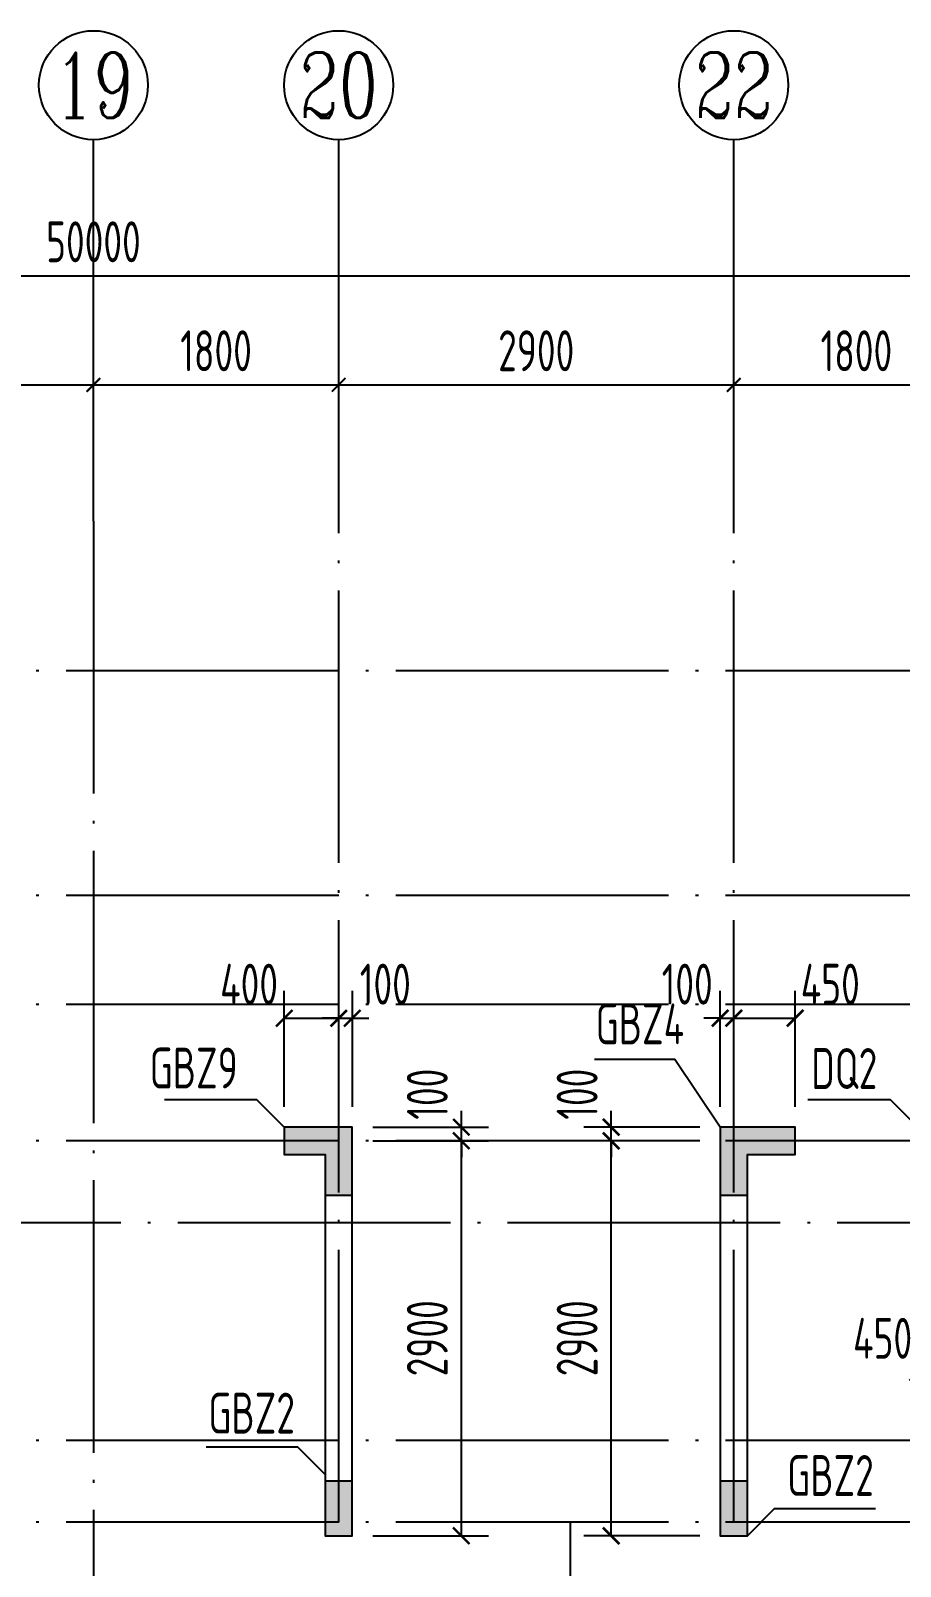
# Model space of a CAD drawing. Extents: x -1058961 to 23600, y -449123 to 2751847.
# Drawn here: x -420225 to -413842, y -109535 to -98261 of the extents above; entities that cross this region are included whole.
import ezdxf
from ezdxf.enums import TextEntityAlignment as Align

# ---------------------------------------------------------------- set-up
doc = ezdxf.new("R2010")
doc.units = 0
doc.header["$LTSCALE"] = 1000
doc.linetypes.add('DOTE', pattern=[2.42, 2, -0.2, 0.02, -0.2])
doc.layers.get('0').update_dxf_attribs({"linetype": 'CONTINUOUS'})
doc.layers.get('DEFPOINTS').update_dxf_attribs({"linetype": 'CONTINUOUS'})
for name, color, linetype in [('A-AXIS', 1, 'CONTINUOUS'), ('A-DOTE', 10, 'DOTE'), ('AXIS_NUM', 7, 'CONTINUOUS'), ('S-Q墙实线', 6, 'CONTINUOUS'), ('S-Q墙标注', 3, 'CONTINUOUS'), ('S-X详图填充', 252, 'CONTINUOUS'), ('S-X详图实线', 4, 'CONTINUOUS'), ('S-Y一般标注', 3, 'CONTINUOUS'), ('S-Z柱编号', 6, 'CONTINUOUS')]:
    doc.layers.add(name, color=color, linetype=linetype)
doc.styles.add('TSSD_Axis', font='complex.shx', dxfattribs={"width": 0.7, "bigfont": 'hztxt.shx'})
doc.styles.add('TSSD_DIMENSION', font='Tssdeng.shx', dxfattribs={"width": 0.7, "bigfont": 'tssdchn.shx'})
doc.styles.add('TSSD_REIN', font='tssdeng.shx', dxfattribs={"width": 0.7, "height": 300, "bigfont": 'tssdchn.shx'})
doc.styles.add('结构文字', font='zstxt.shx', dxfattribs={"width": 0.7, "bigfont": 'zshz.shx'})
doc.dimstyles.new('STRUCK', dxfattribs={"dimtxt": 400, "dimasz": 121, "dimexe": 200, "dimexo": 150, "dimgap": 115, "dimtad": 1, "dimdec": 0, "dimdsep": 46, "dimtxsty": '结构文字', "dimblk": 'ARCHTICK', "dimcen": 400, "dimclrd": 3, "dimclre": 3, "dimclrt": 7, "dimadec": 0, "dimazin": 0, "dimtfac": 1, "dimtdec": 0, "dimtix": 1, "dimtmove": 2, "dimatfit": 3, "dimldrblk": '_DIMX', "dimfxl": 0, "dimtolj": 1, "dimtzin": 0, "dimarcsym": 0})
doc.dimstyles.new('TSSD_100_100', dxfattribs={"dimtxt": 300, "dimasz": 100, "dimexe": 100, "dimexo": 250, "dimgap": 100, "dimtad": 1, "dimdec": 0, "dimzin": 0, "dimdsep": 46, "dimtxsty": 'TSSD_DIMENSION', "dimblk": 'ARCHTICK', "dimcen": 0, "dimdle": 100, "dimclrt": 7, "dimadec": 0, "dimazin": 0, "dimtfac": 1, "dimtdec": 0, "dimtix": 1, "dimtmove": 2, "dimatfit": 3, "dimldrblk": 'ARCHTICK', "dimfxl": 0, "dimtolj": 1, "dimtzin": 0, "dimarcsym": 0})

# ---------------------------------------------------------------- blocks, each defined once
blk = doc.blocks.new('ts_axno')
at = {"color": 0, "linetype": 'ByBlock', "lineweight": -2}
blk.add_circle((0, 0), 0.5, dxfattribs=at)
at = {"color": 0, "linetype": 'ByBlock', "lineweight": -2, "style": 'TSSD_Axis', "width": 0.7}
blk.add_attdef('A', text='', height=0.6, dxfattribs=at).set_placement((0, 0), align=Align.MIDDLE_CENTER)
blk = doc.blocks.new('_ArchTick')
at = {"color": 0, "linetype": 'ByBlock', "const_width": 0.15}
blk.add_lwpolyline([(-0.5, -0.5), (0.5, 0.5)], dxfattribs=at)
blk = doc.blocks.new('*D1072')
at = {"layer": 'DEFPOINTS', "color": 0}
for p in [(29600, 19250), (27800, 18250), (29600, 18250)]:
    blk.add_point(p, dxfattribs=at)
at = {"layer": 'S-Y一般标注', "color": 0, "lineweight": -2}
for p, q in [((27800, 18500), (27800, 19350)), ((29600, 18500), (29600, 19350)), ((27700, 19250), (29700, 19250))]:
    blk.add_line(p, q, dxfattribs=at)
at = {"layer": 'S-Y一般标注', "color": 0, "lineweight": -2, "xscale": 100, "yscale": 100, "zscale": 100, "rotation": 180}
blk.add_blockref('_ArchTick', (27800, 19250), dxfattribs=at)
at = {"layer": 'S-Y一般标注', "color": 0, "lineweight": -2, "xscale": 100, "yscale": 100, "zscale": 100}
blk.add_blockref('_ArchTick', (29600, 19250), dxfattribs=at)
at = {"layer": 'S-Y一般标注', "color": 7, "insert": (28700, 19500), "char_height": 300, "attachment_point": 5, "style": 'TSSD_DIMENSION'}
blk.add_mtext('\\A1;1800', dxfattribs=at)
blk = doc.blocks.new('*D1073')
at = {"layer": 'DEFPOINTS', "color": 0}
for p in [(31400, 19250), (29600, 18250), (31400, 18250)]:
    blk.add_point(p, dxfattribs=at)
at = {"layer": 'S-Y一般标注', "color": 0, "lineweight": -2}
for p, q in [((29600, 18500), (29600, 19350)), ((31400, 18500), (31400, 19350)), ((29500, 19250), (31500, 19250))]:
    blk.add_line(p, q, dxfattribs=at)
at = {"layer": 'S-Y一般标注', "color": 0, "lineweight": -2, "xscale": 100, "yscale": 100, "zscale": 100, "rotation": 180}
blk.add_blockref('_ArchTick', (29600, 19250), dxfattribs=at)
at = {"layer": 'S-Y一般标注', "color": 0, "lineweight": -2, "xscale": 100, "yscale": 100, "zscale": 100}
blk.add_blockref('_ArchTick', (31400, 19250), dxfattribs=at)
at = {"layer": 'S-Y一般标注', "color": 7, "insert": (30500, 19500), "char_height": 300, "attachment_point": 5, "style": 'TSSD_DIMENSION'}
blk.add_mtext('\\A1;1800', dxfattribs=at)
blk = doc.blocks.new('*D1074')
at = {"layer": 'DEFPOINTS', "color": 0}
for p in [(34300, 19250), (31400, 18250), (34300, 18250)]:
    blk.add_point(p, dxfattribs=at)
at = {"layer": 'S-Y一般标注', "color": 0, "lineweight": -2}
for p, q in [((31400, 18500), (31400, 19350)), ((34300, 18500), (34300, 19350)), ((31300, 19250), (34400, 19250))]:
    blk.add_line(p, q, dxfattribs=at)
at = {"layer": 'S-Y一般标注', "color": 0, "lineweight": -2, "xscale": 100, "yscale": 100, "zscale": 100, "rotation": 180}
blk.add_blockref('_ArchTick', (31400, 19250), dxfattribs=at)
at = {"layer": 'S-Y一般标注', "color": 0, "lineweight": -2, "xscale": 100, "yscale": 100, "zscale": 100}
blk.add_blockref('_ArchTick', (34300, 19250), dxfattribs=at)
at = {"layer": 'S-Y一般标注', "color": 7, "insert": (32850, 19500), "char_height": 300, "attachment_point": 5, "style": 'TSSD_DIMENSION'}
blk.add_mtext('\\A1;2900', dxfattribs=at)
blk = doc.blocks.new('*D1075')
at = {"layer": 'DEFPOINTS', "color": 0}
for p in [(36100, 19250), (34300, 18250), (36100, 18250)]:
    blk.add_point(p, dxfattribs=at)
at = {"layer": 'S-Y一般标注', "color": 0, "lineweight": -2}
for p, q in [((34300, 18500), (34300, 19350)), ((36100, 18500), (36100, 19350)), ((34200, 19250), (36200, 19250))]:
    blk.add_line(p, q, dxfattribs=at)
at = {"layer": 'S-Y一般标注', "color": 0, "lineweight": -2, "xscale": 100, "yscale": 100, "zscale": 100, "rotation": 180}
blk.add_blockref('_ArchTick', (34300, 19250), dxfattribs=at)
at = {"layer": 'S-Y一般标注', "color": 0, "lineweight": -2, "xscale": 100, "yscale": 100, "zscale": 100}
blk.add_blockref('_ArchTick', (36100, 19250), dxfattribs=at)
at = {"layer": 'S-Y一般标注', "color": 7, "insert": (35200, 19500), "char_height": 300, "attachment_point": 5, "style": 'TSSD_DIMENSION'}
blk.add_mtext('\\A1;1800', dxfattribs=at)
blk = doc.blocks.new('*D1084')
at = {"layer": 'DEFPOINTS', "color": 0}
for p in [(54600, 20050), (4600, 18250), (54600, 18250)]:
    blk.add_point(p, dxfattribs=at)
at = {"layer": 'S-Y一般标注', "color": 0, "lineweight": -2}
for p, q in [((4600, 18500), (4600, 20150)), ((54600, 18500), (54600, 20150)), ((4500, 20050), (54700, 20050))]:
    blk.add_line(p, q, dxfattribs=at)
at = {"layer": 'S-Y一般标注', "color": 0, "lineweight": -2, "xscale": 100, "yscale": 100, "zscale": 100, "rotation": 180}
blk.add_blockref('_ArchTick', (4600, 20050), dxfattribs=at)
at = {"layer": 'S-Y一般标注', "color": 0, "lineweight": -2, "xscale": 100, "yscale": 100, "zscale": 100}
blk.add_blockref('_ArchTick', (54600, 20050), dxfattribs=at)
at = {"layer": 'S-Y一般标注', "color": 7, "insert": (29600, 20300), "char_height": 300, "attachment_point": 5, "style": 'TSSD_DIMENSION'}
blk.add_mtext('\\A1;50000', dxfattribs=at)
blk = doc.blocks.new('*D240')
at = {"layer": 'DEFPOINTS', "color": 0}
for p in [(-417864, -106411), (-417064, -106411), (-417864, -109311)]:
    blk.add_point(p, dxfattribs=at)
at = {"layer": 'S-Q墙标注', "color": 3, "lineweight": -2}
for p, q in [((-417714, -106411), (-416864, -106411)), ((-417064, -109311), (-417064, -106411)), ((-417714, -109311), (-416864, -109311))]:
    blk.add_line(p, q, dxfattribs=at)
at = {"layer": 'S-Q墙标注', "color": 3, "lineweight": -2, "xscale": 121, "yscale": 121, "zscale": 121}
for p, rotation in [((-417064, -106411), 90), ((-417064, -109311), 270)]:
    blk.add_blockref('_ArchTick', p, dxfattribs=dict(at, rotation=rotation))
at = {"layer": 'S-Q墙标注', "color": 7, "insert": (-417314, -107861), "char_height": 300, "attachment_point": 5, "rotation": 90, "style": 'TSSD_REIN'}
blk.add_mtext('\\A1;2900', dxfattribs=at)
blk = doc.blocks.new('_DIMX')
blk.add_line((-150, 0), (150, 0))
at = {"const_width": 50}
blk.add_lwpolyline([(-70, -70), (70, 70)], dxfattribs=at)
blk = doc.blocks.new('*D241')
at = {"layer": 'DEFPOINTS', "color": 0}
for p in [(-417864, -106311), (-417064, -106311), (-417864, -106411)]:
    blk.add_point(p, dxfattribs=at)
at = {"layer": 'S-Q墙标注', "color": 3, "lineweight": -2}
for p, q in [((-417064, -106311), (-417064, -106190)), ((-417714, -106311), (-416864, -106311)), ((-417064, -106411), (-417064, -106311)), ((-417714, -106411), (-416864, -106411)), ((-417064, -106411), (-417064, -106532))]:
    blk.add_line(p, q, dxfattribs=at)
at = {"layer": 'S-Q墙标注', "color": 3, "lineweight": -2, "xscale": 121, "yscale": 121, "zscale": 121}
for p, rotation in [((-417064, -106311), 270), ((-417064, -106411), 90)]:
    blk.add_blockref('_ArchTick', p, dxfattribs=dict(at, rotation=rotation))
at = {"layer": 'S-Q墙标注', "color": 7, "insert": (-417314, -106069), "char_height": 300, "attachment_point": 5, "rotation": 90, "style": 'TSSD_REIN'}
blk.add_mtext('\\A1;100', dxfattribs=at)
blk = doc.blocks.new('*D242')
at = {"layer": 'DEFPOINTS', "color": 0}
for p in [(-417964, -105511), (-418364, -106311), (-417964, -106311)]:
    blk.add_point(p, dxfattribs=at)
at = {"layer": 'S-Q墙标注', "color": 3, "lineweight": -2}
for p, q in [((-418364, -106161), (-418364, -105311)), ((-417964, -106161), (-417964, -105311)), ((-418364, -105511), (-417964, -105511))]:
    blk.add_line(p, q, dxfattribs=at)
at = {"layer": 'S-Q墙标注', "color": 3, "lineweight": -2, "xscale": 121, "yscale": 121, "zscale": 121, "rotation": 180}
blk.add_blockref('_ArchTick', (-418364, -105511), dxfattribs=at)
at = {"layer": 'S-Q墙标注', "color": 3, "lineweight": -2, "xscale": 121, "yscale": 121, "zscale": 121}
blk.add_blockref('_ArchTick', (-417964, -105511), dxfattribs=at)
at = {"layer": 'S-Q墙标注', "color": 7, "insert": (-418622, -105261), "char_height": 300, "attachment_point": 5, "style": 'TSSD_REIN'}
blk.add_mtext('\\A1;400', dxfattribs=at)
blk = doc.blocks.new('*D243')
at = {"layer": 'DEFPOINTS', "color": 0}
for p in [(-417864, -105511), (-417964, -106311), (-417864, -106311)]:
    blk.add_point(p, dxfattribs=at)
at = {"layer": 'S-Q墙标注', "color": 3, "lineweight": -2}
for p, q in [((-417964, -106161), (-417964, -105311)), ((-417864, -106161), (-417864, -105311)), ((-417964, -105511), (-418085, -105511)), ((-417964, -105511), (-417864, -105511)), ((-417864, -105511), (-417743, -105511))]:
    blk.add_line(p, q, dxfattribs=at)
at = {"layer": 'S-Q墙标注', "color": 3, "lineweight": -2, "xscale": 121, "yscale": 121, "zscale": 121}
blk.add_blockref('_ArchTick', (-417964, -105511), dxfattribs=at)
at = {"layer": 'S-Q墙标注', "color": 3, "lineweight": -2, "xscale": 121, "yscale": 121, "zscale": 121, "rotation": 180}
blk.add_blockref('_ArchTick', (-417864, -105511), dxfattribs=at)
at = {"layer": 'S-Q墙标注', "color": 7, "insert": (-417622, -105261), "char_height": 300, "attachment_point": 5, "style": 'TSSD_REIN'}
blk.add_mtext('\\A1;100', dxfattribs=at)
blk = doc.blocks.new('*D244')
at = {"layer": 'DEFPOINTS', "color": 0}
for p in [(-415964, -106411), (-415164, -106411), (-415164, -109311)]:
    blk.add_point(p, dxfattribs=at)
at = {"layer": 'S-Q墙标注', "color": 3, "lineweight": -2}
for p, q in [((-415314, -106411), (-416164, -106411)), ((-415964, -109311), (-415964, -106411)), ((-415314, -109311), (-416164, -109311))]:
    blk.add_line(p, q, dxfattribs=at)
at = {"layer": 'S-Q墙标注', "color": 3, "lineweight": -2, "xscale": 121, "yscale": 121, "zscale": 121}
for p, rotation in [((-415964, -106411), 90), ((-415964, -109311), 270)]:
    blk.add_blockref('_ArchTick', p, dxfattribs=dict(at, rotation=rotation))
at = {"layer": 'S-Q墙标注', "color": 7, "insert": (-416214, -107861), "char_height": 300, "attachment_point": 5, "rotation": 90, "style": 'TSSD_REIN'}
blk.add_mtext('\\A1;2900', dxfattribs=at)
blk = doc.blocks.new('*D245')
at = {"layer": 'DEFPOINTS', "color": 0}
for p in [(-415964, -106311), (-415164, -106311), (-415164, -106411)]:
    blk.add_point(p, dxfattribs=at)
at = {"layer": 'S-Q墙标注', "color": 3, "lineweight": -2}
for p, q in [((-415964, -106311), (-415964, -106190)), ((-415314, -106311), (-416164, -106311)), ((-415964, -106411), (-415964, -106311)), ((-415314, -106411), (-416164, -106411)), ((-415964, -106411), (-415964, -106532))]:
    blk.add_line(p, q, dxfattribs=at)
at = {"layer": 'S-Q墙标注', "color": 3, "lineweight": -2, "xscale": 121, "yscale": 121, "zscale": 121}
for p, rotation in [((-415964, -106311), 270), ((-415964, -106411), 90)]:
    blk.add_blockref('_ArchTick', p, dxfattribs=dict(at, rotation=rotation))
at = {"layer": 'S-Q墙标注', "color": 7, "insert": (-416214, -106069), "char_height": 300, "attachment_point": 5, "rotation": 90, "style": 'TSSD_REIN'}
blk.add_mtext('\\A1;100', dxfattribs=at)
blk = doc.blocks.new('*D246')
at = {"layer": 'DEFPOINTS', "color": 0}
for p in [(-415064, -105511), (-415164, -106311), (-415064, -106311)]:
    blk.add_point(p, dxfattribs=at)
at = {"layer": 'S-Q墙标注', "color": 3, "lineweight": -2}
for p, q in [((-415164, -106161), (-415164, -105311)), ((-415064, -106161), (-415064, -105311)), ((-415164, -105511), (-415285, -105511)), ((-415164, -105511), (-415064, -105511)), ((-415064, -105511), (-414943, -105511))]:
    blk.add_line(p, q, dxfattribs=at)
at = {"layer": 'S-Q墙标注', "color": 3, "lineweight": -2, "xscale": 121, "yscale": 121, "zscale": 121}
blk.add_blockref('_ArchTick', (-415164, -105511), dxfattribs=at)
at = {"layer": 'S-Q墙标注', "color": 3, "lineweight": -2, "xscale": 121, "yscale": 121, "zscale": 121, "rotation": 180}
blk.add_blockref('_ArchTick', (-415064, -105511), dxfattribs=at)
at = {"layer": 'S-Q墙标注', "color": 7, "insert": (-415406, -105261), "char_height": 300, "attachment_point": 5, "style": 'TSSD_REIN'}
blk.add_mtext('\\A1;100', dxfattribs=at)
blk = doc.blocks.new('*D247')
at = {"layer": 'DEFPOINTS', "color": 0}
for p in [(-414614, -105511), (-415064, -106311), (-414614, -106311)]:
    blk.add_point(p, dxfattribs=at)
at = {"layer": 'S-Q墙标注', "color": 3, "lineweight": -2}
for p, q in [((-415064, -106161), (-415064, -105311)), ((-414614, -106161), (-414614, -105311)), ((-415064, -105511), (-414614, -105511))]:
    blk.add_line(p, q, dxfattribs=at)
at = {"layer": 'S-Q墙标注', "color": 3, "lineweight": -2, "xscale": 121, "yscale": 121, "zscale": 121, "rotation": 180}
blk.add_blockref('_ArchTick', (-415064, -105511), dxfattribs=at)
at = {"layer": 'S-Q墙标注', "color": 3, "lineweight": -2, "xscale": 121, "yscale": 121, "zscale": 121}
blk.add_blockref('_ArchTick', (-414614, -105511), dxfattribs=at)
at = {"layer": 'S-Q墙标注', "color": 7, "insert": (-414356, -105261), "char_height": 300, "attachment_point": 5, "style": 'TSSD_REIN'}
blk.add_mtext('\\A1;450', dxfattribs=at)
blk = doc.blocks.new('*D250')
at = {"layer": 'DEFPOINTS', "color": 0}
for p in [(-413714, -107311), (-413264, -107311), (-413264, -108111)]:
    blk.add_point(p, dxfattribs=at)
at = {"layer": 'S-Q墙标注', "color": 3, "lineweight": -2}
for p, q in [((-413714, -107461), (-413714, -108311)), ((-413264, -107461), (-413264, -108311)), ((-413714, -108111), (-413264, -108111))]:
    blk.add_line(p, q, dxfattribs=at)
at = {"layer": 'S-Q墙标注', "color": 3, "lineweight": -2, "xscale": 121, "yscale": 121, "zscale": 121, "rotation": 180}
blk.add_blockref('_ArchTick', (-413714, -108111), dxfattribs=at)
at = {"layer": 'S-Q墙标注', "color": 3, "lineweight": -2, "xscale": 121, "yscale": 121, "zscale": 121}
blk.add_blockref('_ArchTick', (-413264, -108111), dxfattribs=at)
at = {"layer": 'S-Q墙标注', "color": 7, "insert": (-413972, -107861), "char_height": 300, "attachment_point": 5, "style": 'TSSD_REIN'}
blk.add_mtext('\\A1;450', dxfattribs=at)
blk = doc.blocks.new('20210726.16395156')
at = {"layer": 'A-AXIS'}
for p, q in [((29600, 18249.9), (29600, 21049.9)), ((31400, 18249.9), (31400, 21049.9)), ((34300, 18249.9), (34300, 21049.9))]:
    blk.add_line(p, q, dxfattribs=at)
at = {"layer": 'A-DOTE'}
for p, q in [((29600, 18249.9), (29600, 3600)), ((31400, 10900), (31400, 18249.9)), ((34300, 10900), (34300, 18249.9)), ((55600, 17150), (3600, 17150)), ((55600, 15500), (3600, 15500)), ((55600, 14700), (3600, 14700)), ((55600, 13700), (3600, 13700)), ((3600, 13100.3), (55600, 13100.3)), ((55600, 11500), (3600, 11500)), ((55600, 10900), (3600, 10900)), ((33100, 10900), (33100, 3600))]:
    blk.add_line(p, q, dxfattribs=at)
at = {"layer": 'A-AXIS'}
ref = blk.add_blockref('ts_axno', (29600, 21449.9), dxfattribs=dict(at, xscale=800, yscale=800, zscale=800))
ref.add_attrib('12', '19', dxfattribs={"layer": 'AXIS_NUM', "height": 480, "style": 'TSSD_Axis', "width": 0.7}).set_placement((29600, 21449.9), align=Align.MIDDLE_CENTER)
ref = blk.add_blockref('ts_axno', (31400, 21449.9), dxfattribs=dict(at, xscale=800, yscale=800, zscale=800))
ref.add_attrib('13', '20', dxfattribs={"layer": 'AXIS_NUM', "height": 480, "style": 'TSSD_Axis', "width": 0.7}).set_placement((31400, 21449.9), align=Align.MIDDLE_CENTER)
ref = blk.add_blockref('ts_axno', (34300, 21449.9), dxfattribs=dict(at, xscale=800, yscale=800, zscale=800))
ref.add_attrib('14', '22', dxfattribs={"layer": 'AXIS_NUM', "height": 480, "style": 'TSSD_Axis', "width": 0.7}).set_placement((34300, 21449.9), align=Align.MIDDLE_CENTER)
at = {"layer": 'S-Y一般标注'}
for base, p1, p2, picture, middle in [((54600, 20049.9), (4600, 18249.9), (54600, 18249.9), '*D1084', (29600, 20299.9)), ((29600, 19249.9), (27800, 18249.9), (29600, 18249.9), '*D1072', (28700, 19499.9)), ((31400, 19249.9), (29600, 18249.9), (31400, 18249.9), '*D1073', (30500, 19499.9)), ((34300, 19249.9), (31400, 18249.9), (34300, 18249.9), '*D1074', (32850, 19499.9)), ((36100, 19249.9), (34300, 18249.9), (36100, 18249.9), '*D1075', (35200, 19499.9))]:
    dim = blk.add_linear_dim(base=base, p1=p1, p2=p2, dimstyle='TSSD_100_100', dxfattribs=at)
    dim.commit()
    dim.dimension.update_dxf_attribs({"geometry": picture, "text_midpoint": middle})

msp = doc.modelspace()

# ---------------------------------------------------------------- hatches: boundary and pattern name
at = {"layer": 'S-X详图填充'}
h = msp.add_hatch(color=256, dxfattribs=at)
h.dxf.hatch_style = 1
h.paths.add_polyline_path([(-418064.38, -106810.95), (-417864.38, -106810.95), (-417864.38, -106310.95), (-418364.3, -106310.96), (-418364.3, -106510.96), (-418064.38, -106510.95)])
h = msp.add_hatch(color=256, dxfattribs=at)
h.dxf.hatch_style = 1
h.paths.add_polyline_path([(-415164.4, -106810.95), (-414964.4, -106810.95), (-414964.4, -106510.95), (-414614.4, -106510.95), (-414614.4, -106310.95), (-415164.4, -106310.95)])
h = msp.add_hatch(color=256, dxfattribs=at)
h.dxf.hatch_style = 1
h.paths.add_polyline_path([(-417864.38, -108910.95), (-418064.38, -108910.95), (-418064.38, -109310.95), (-417864.38, -109310.95)])
h = msp.add_hatch(color=256, dxfattribs=at)
h.dxf.hatch_style = 1
h.paths.add_polyline_path([(-414964.4, -108910.95), (-415164.4, -108910.95), (-415164.4, -109310.95), (-414964.4, -109310.95)])

# ---------------------------------------------------------------- linework, layer by layer
at = {"layer": 'S-Q墙实线'}
for points in [[(-417864.38, -106310.95), (-418364.3, -106310.96), (-418364.3, -106510.96), (-418064.38, -106510.95), (-418064.38, -109310.95), (-417864.38, -109310.95)], [(-414964.4, -109310.95), (-414964.4, -106510.95), (-414614.4, -106510.95), (-414614.4, -106310.95), (-415164.4, -106310.95), (-415164.4, -109310.95)]]:
    msp.add_lwpolyline(points, close=True, dxfattribs=at)
at = {"layer": 'S-X详图实线'}
for points in [[(-418064.38, -106810.95), (-417864.38, -106810.95), (-417864.38, -106310.95), (-418364.3, -106310.96), (-418364.3, -106510.96), (-418064.38, -106510.95), (-418064.38, -106810.95)], [(-415164.4, -106810.95), (-414964.4, -106810.95), (-414964.4, -106510.95), (-414614.4, -106510.95), (-414614.4, -106310.95), (-415164.4, -106310.95), (-415164.4, -106810.95)], [(-417864.38, -108910.95), (-418064.38, -108910.95), (-418064.38, -109310.95), (-417864.38, -109310.95), (-417864.38, -108910.95)], [(-414964.4, -108910.95), (-415164.4, -108910.95), (-415164.4, -109310.95), (-414964.4, -109310.95), (-414964.4, -108910.95)]]:
    msp.add_lwpolyline(points, close=True, dxfattribs=at)
at = {"layer": 'S-Z柱编号', "color": 7}
for points in [[(-415164.38, -106310.95), (-415496.82, -105814.32), (-416086.66, -105814.32)], [(-418364.3, -106310.96), (-418564.3, -106110.96), (-419243.73, -106110.96)], [(-413714.3, -106310.95), (-413914.3, -106110.95), (-414520.31, -106110.95)], [(-418064.38, -108860.95), (-418264.38, -108660.95), (-418937.91, -108660.95)], [(-414964.38, -109310.95), (-414764.38, -109110.95), (-414024.05, -109110.95)]]:
    msp.add_lwpolyline(points, dxfattribs=at)

# ---------------------------------------------------------------- block references
at = {"layer": 'A-DOTE'}
msp.add_blockref('20210726.16395156', (-449364.4, -120111), dxfattribs=at)

# ---------------------------------------------------------------- texts
at = {"layer": 'S-Z柱编号', "color": 7, "style": 'TSSD_REIN', "width": 0.7}
for s, p in [('GBZ4', (-416078.23, -105792.77)), ('GBZ9', (-419351.66, -106116.78)), ('DQ2', (-414495.39, -106120.22)), ('GBZ2', (-418921.08, -108650.37)), ('GBZ2', (-414672.46, -109108.23))]:
    msp.add_text(s, height=300, dxfattribs=at).set_placement(p, align=Align.BOTTOM_LEFT)

# ---------------------------------------------------------------- dimensions: what is measured, and where the dimension line sits
at = {"layer": 'S-Q墙标注'}
for base, p1, p2, picture, middle in [((-417964.4, -105510.95), (-418364.3, -106310.95), (-417964.4, -106310.95), '*D242', (-418622.38, -105260.95)), ((-417864.38, -105510.95), (-417964.4, -106310.95), (-417864.38, -106310.95), '*D243', (-417622.46, -105260.95)), ((-415064.4, -105510.95), (-415164.38, -106310.95), (-415064.4, -106310.95), '*D246', (-415406.31, -105260.95)), ((-414614.38, -105510.95), (-415064.4, -106310.95), (-414614.38, -106310.95), '*D247', (-414356.31, -105260.95)), ((-413264.4, -108110.95), (-413714.3, -107310.95), (-413264.4, -107310.95), '*D250', (-413972.38, -107860.95))]:
    dim = msp.add_linear_dim(base=base, p1=p1, p2=p2, dimstyle='STRUCK', override={"dimtxt": 300, "dimgap": 100, "dimtxsty": 'TSSD_REIN'}, dxfattribs=at)
    dim.commit()
    dim.dimension.update_dxf_attribs({"geometry": picture, "text_midpoint": middle, "dimtype": 160})
for base, p1, p2, picture, middle in [((-417064.38, -106310.95), (-417864.38, -106410.95), (-417864.38, -106310.95), '*D241', (-417314.38, -106069.03)), ((-415964.38, -106310.95), (-415164.38, -106410.95), (-415164.38, -106310.95), '*D245', (-416214.38, -106069.03))]:
    dim = msp.add_linear_dim(base=base, p1=p1, p2=p2, angle=90, dimstyle='STRUCK', override={"dimtxt": 300, "dimgap": 100, "dimtxsty": 'TSSD_REIN'}, dxfattribs=at)
    dim.commit()
    dim.dimension.update_dxf_attribs({"geometry": picture, "text_midpoint": middle, "dimtype": 160})
for base, p1, p2, picture, middle in [((-417064.38, -106410.95), (-417864.38, -109310.95), (-417864.38, -106410.95), '*D240', (-417314.38, -107860.95)), ((-415964.38, -106410.95), (-415164.38, -109310.95), (-415164.38, -106410.95), '*D244', (-416214.38, -107860.95))]:
    dim = msp.add_linear_dim(base=base, p1=p1, p2=p2, angle=90, dimstyle='STRUCK', override={"dimtxt": 300, "dimgap": 100, "dimtxsty": 'TSSD_REIN'}, dxfattribs=at)
    dim.commit()
    dim.dimension.update_dxf_attribs({"geometry": picture, "text_midpoint": middle})

doc.saveas('drawing.dxf')
